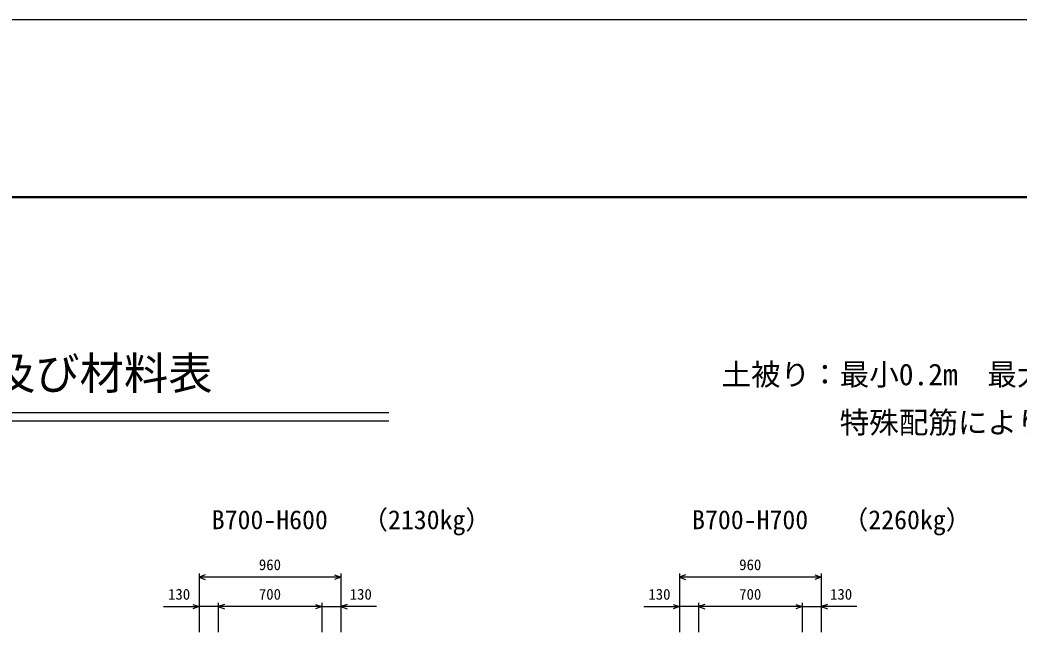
# Model space of a CAD drawing. Units: millimetres, scale not verified. Extents: x -25170 to 75630, y 0 to 35640.
# Drawn here: x 52948 to 59708, y 31497 to 35640 of the extents above; entities that cross this region are included whole.
import ezdxf
from ezdxf.enums import TextEntityAlignment as Align

# ---------------------------------------------------------------- set-up
doc = ezdxf.new("R2010")
doc.units = ezdxf.units.MM
doc.header["$LTSCALE"] = 60
for name, color, linetype, lineweight in [('Defpoints_3', 5, 'Continuous', 25), ('DIM', 7, 'Continuous', 25), ('TXT', 7, 'Continuous', 25), ('WAKU', 3, 'Continuous', 50)]:
    doc.layers.add(name, color=color, linetype=linetype, lineweight=lineweight)
doc.styles.add('ＭＳ ゴシック', font='')
doc.styles.get('ＭＳ ゴシック').set_extended_font_data('MS Gothic')

msp = doc.modelspace()

# ---------------------------------------------------------------- linework, layer by layer
at = {"layer": 'Defpoints_3'}
msp.add_line((75630, 35640), (25230, 35640), dxfattribs=at)
at = {"layer": 'DIM'}
for p, q in [((54159.98, 31893.78), (54159.98, 31496.89)), ((54202.27, 31884.17), (54159.98, 31868.78)), ((55119.98, 31868.78), (54159.98, 31868.78)), ((54159.98, 31868.78), (54202.27, 31853.39)), ((55077.7, 31884.17), (55119.98, 31868.78)), ((55119.98, 31868.78), (55077.7, 31853.39)), ((55119.98, 31893.78), (55119.98, 31496.89)), ((57409.98, 31893.78), (57409.98, 31496.89)), ((57452.27, 31884.17), (57409.98, 31868.78)), ((58369.98, 31868.78), (57409.98, 31868.78)), ((57409.98, 31868.78), (57452.27, 31853.39)), ((58327.7, 31884.17), (58369.98, 31868.78)), ((58369.98, 31868.78), (58327.7, 31853.39)), ((58369.98, 31893.78), (58369.98, 31496.89)), ((53919.24, 31668.78), (54159.98, 31668.78)), ((54117.7, 31684.17), (54159.98, 31668.78)), ((54159.98, 31668.78), (54117.7, 31653.39)), ((54289.98, 31668.78), (54159.98, 31668.78)), ((54289.98, 31693.78), (54289.98, 31496.89)), ((54332.27, 31684.17), (54289.98, 31668.78)), ((54989.98, 31668.78), (54289.98, 31668.78)), ((54289.98, 31668.78), (54332.27, 31653.39)), ((54947.7, 31684.17), (54989.98, 31668.78)), ((54989.98, 31668.78), (54947.7, 31653.39)), ((54989.98, 31693.78), (54989.98, 31496.89)), ((54989.98, 31668.78), (55119.98, 31668.78)), ((55162.27, 31684.17), (55119.98, 31668.78)), ((55360.73, 31668.78), (55119.98, 31668.78)), ((55119.98, 31668.78), (55162.27, 31653.39)), ((57169.24, 31668.78), (57409.98, 31668.78)), ((57367.7, 31684.17), (57409.98, 31668.78)), ((57409.98, 31668.78), (57367.7, 31653.39)), ((57539.98, 31668.78), (57409.98, 31668.78)), ((57539.98, 31693.78), (57539.98, 31496.89)), ((57582.27, 31684.17), (57539.98, 31668.78)), ((58239.98, 31668.78), (57539.98, 31668.78)), ((57539.98, 31668.78), (57582.27, 31653.39)), ((58197.7, 31684.17), (58239.98, 31668.78)), ((58239.98, 31668.78), (58197.7, 31653.39)), ((58239.98, 31693.78), (58239.98, 31496.89)), ((58239.98, 31668.78), (58369.98, 31668.78)), ((58412.27, 31684.17), (58369.98, 31668.78)), ((58610.73, 31668.78), (58369.98, 31668.78)), ((58369.98, 31668.78), (58412.27, 31653.39))]:
    msp.add_line(p, q, dxfattribs=at)
at = {"layer": 'TXT'}
for p, q in [((45414.91, 32983.18), (55445.09, 32983.18)), ((45414.91, 32925.58), (55445.09, 32925.58))]:
    msp.add_line(p, q, dxfattribs=at)
at = {"layer": 'WAKU'}
msp.add_line((74430, 34440), (26430, 34440), dxfattribs=at)

# ---------------------------------------------------------------- texts
at = {"layer": 'DIM', "style": 'ＭＳ ゴシック'}
for s, p in [('960', (54564.98, 31893.78)), ('960', (57814.98, 31893.78)), ('130', (53950.34, 31693.78)), ('700', (54564.98, 31693.78)), ('130', (55179.62, 31693.78)), ('130', (57200.34, 31693.78)), ('700', (57814.98, 31693.78)), ('130', (58429.62, 31693.78))]:
    msp.add_text(s, height=73.31, dxfattribs=at).set_placement(p, align=Align.BOTTOM_LEFT)
at = {"layer": 'TXT', "style": 'ＭＳ ゴシック'}
for s, height, p in [('ボックスカルバート T-25（協会型）\u3000断面図及び材料表', 219.9, (46605, 33073.18)), ('土被り：最小0.2m\u3000最大3.0m', 146.6, (57695.05, 33123.18)), ('\u3000\u3000\u3000\u3000特殊配筋により、すべてのサイズにおいて土被り0mも可能です。', 146.6, (57695.05, 32798.18)), ('B700-H600', 128.3, (54246.23, 32154.39)), ('（2130kg）', 128.3, (55263.57, 32154.39)), ('B700-H700', 128.3, (57496.23, 32154.39)), ('（2260kg）', 128.3, (58513.57, 32154.39))]:
    msp.add_text(s, height=height, dxfattribs=at).set_placement(p, align=Align.BOTTOM_LEFT)

doc.saveas('drawing.dxf')
